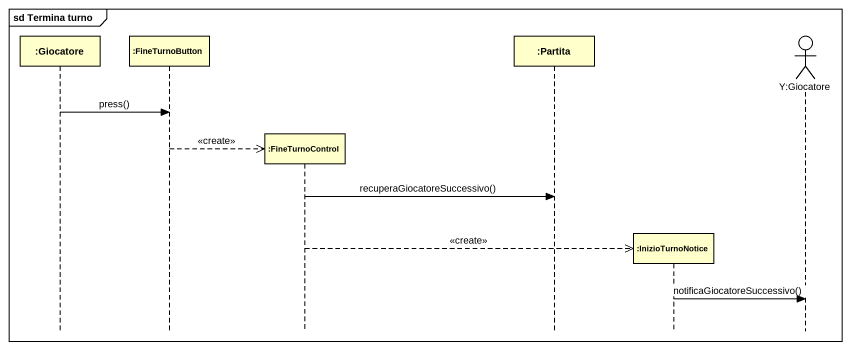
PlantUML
@startuml
mainframe sd Termina turno
hide footbox
participant ":Giocatore" as Giocatore
participant ":FineTurnoButton" as FineTurnoButton
participant ":FineTurnoControl" as FineTurnoControl
participant ":Partita" as Partita
participant ":InizioTurnoNotice" as InizioTurnoNotice
actor "Y:Giocatore" as Y_Giocatore

Giocatore -> FineTurnoButton : press()
FineTurnoButton -->> FineTurnoControl ** : <<create>>
FineTurnoControl -> Partita : recuperaGiocatoreSuccessivo()
FineTurnoControl -->> InizioTurnoNotice ** : <<create>>
InizioTurnoNotice -> Y_Giocatore : notificaGiocatoreSuccessivo()
@enduml
